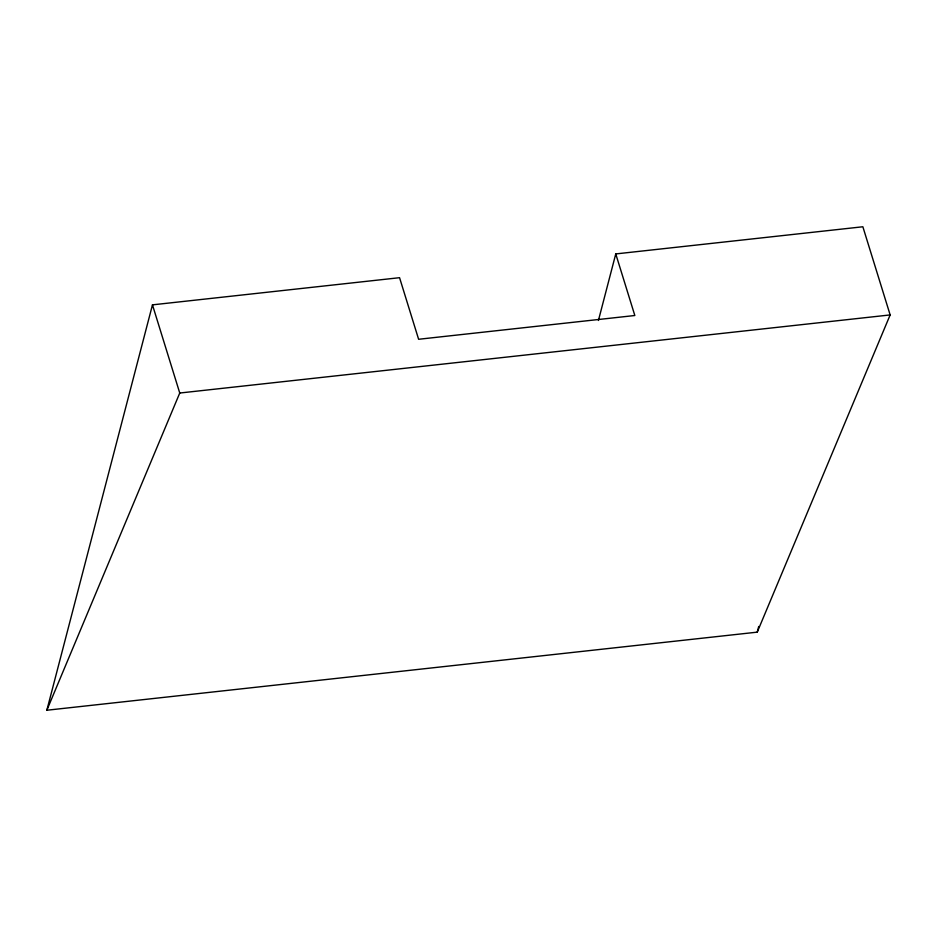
<?xml version="1.0" encoding="UTF-8"?>
<svg xmlns="http://www.w3.org/2000/svg" width="937" height="937" viewBox="0 0 937 937"><rect width="100%" height="100%" fill="white"/><g stroke="black" fill="none" stroke-linecap="round" stroke-linejoin="round"><path stroke-width="1.41" d="M46.85 710.234L152.462 304.853L399.56 277.692L418.616 339.276L634.829 315.511L615.761 253.927L862.86 226.766L890.15 314.926L757.248 632.147L46.85 710.234L179.752 393.025L152.462 304.853M598.427 320.466L615.761 253.927M757.248 632.147L758.712 626.49M179.752 393.025L890.15 314.926"/></g></svg>
